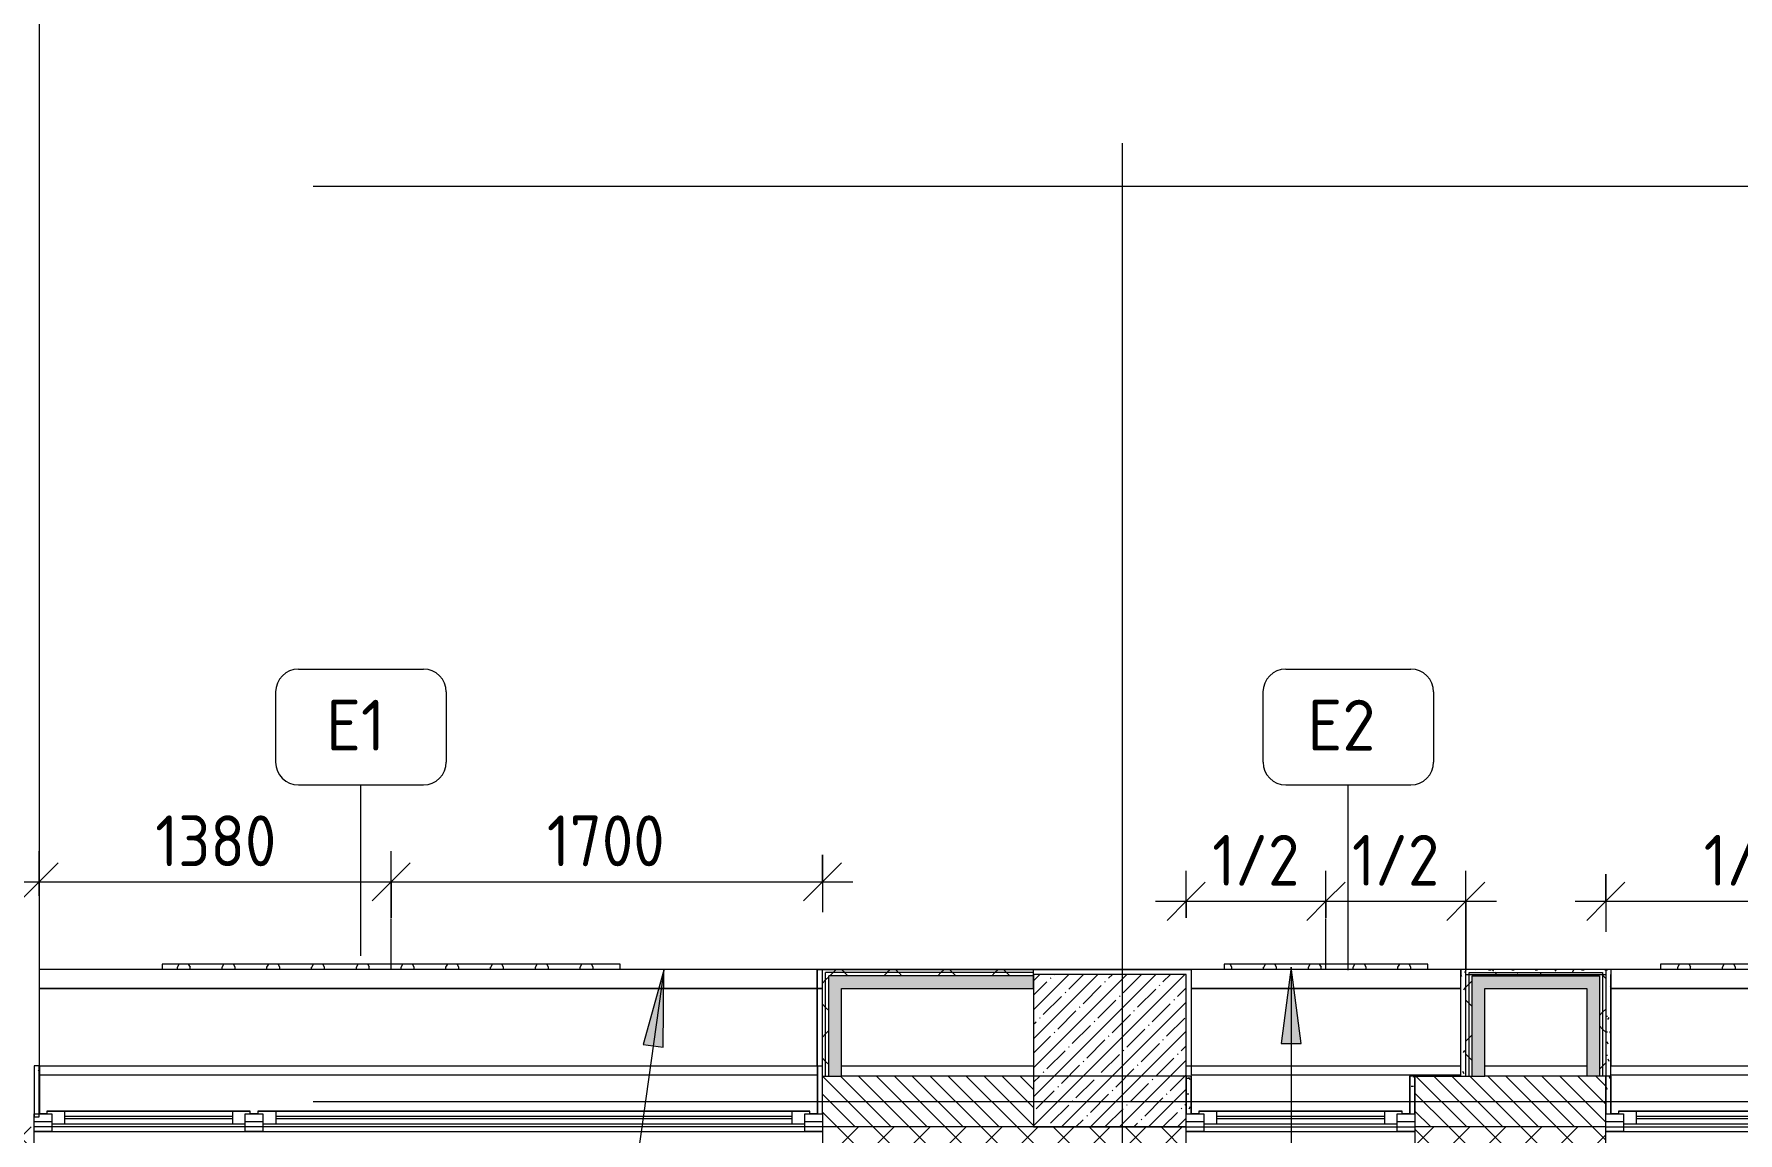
# Model space of a CAD drawing. Header units: millimetres. Extents: x -7229 to 193500, y -8553 to 29000.
# Drawn here: x 139503 to 146202, y -123 to 4198 of the extents above; entities that cross this region are included whole.
import ezdxf

# ---------------------------------------------------------------- set-up
doc = ezdxf.new("R2010")
doc.units = ezdxf.units.MM
doc.linetypes.add('ADSK_Штрих_ш2 п1', pattern=[300, 200, -100])
doc.linetypes.add('Осевая', pattern=[15875, 3175, -2381.25, 7937.5, -2381.25])
for name, color, linetype, lineweight in [('A-ANNO-DIMS', 7, 'Continuous', 9), ('A-ANNO-DIMS-100', 7, 'Continuous', 9), ('A-DETL-3', 7, 'ADSK_Штрих_ш2 п1', 9), ('A-GLAZ-2', 7, 'Continuous', 9), ('A-WALL-1', 7, 'Continuous', 9), ('A-WALL-4', 7, 'Continuous', 13), ('G-ANNO-TEXT', 7, 'Continuous', 9), ('I-WALL-5', 7, 'Continuous', 9), ('S-COLS-2', 7, 'Continuous', 9), ('Знаки', 7, 'Continuous', 9), ('Марки для знаков', 7, 'Continuous', 9), ('Оси', 7, 'Continuous', 9), ('Оси-2', 7, 'Осевая', 9)]:
    doc.layers.add(name, color=color, linetype=linetype, lineweight=lineweight)
for name, color, linetype, lineweight, true_color in [('I-WALL-1', 7, 'Continuous', 5, 0xe7e7e7), ('I-WALL-4', 7, 'Continuous', 9, 0xe7e7e7), ('I-WALL-7', 9, 'Continuous', 9, 0x808080), ('Знаки-1', 7, 'Continuous', 9, 0x787878)]:
    doc.layers.add(name, color=color, linetype=linetype, lineweight=lineweight, true_color=true_color)
doc.styles.add('GOST Common_2', font='GOST_Common.ttf', dxfattribs={"height": 200})
doc.styles.add('ISOCPEUR_2', font='isocpeur.ttf', dxfattribs={"width": 0.9, "height": 200})
doc.dimstyles.new('ISO-2_0_0_9К_Средний_округл2_1', dxfattribs={"dimscale": 304.8, "dimtxt": 199.196235, "dimasz": 0.492126, "dimexe": 0.393701, "dimexo": 0, "dimgap": 0, "dimtad": 1, "dimdec": 0, "dimrnd": 10, "dimzin": 0, "dimdsep": 46, "dimtxsty": 'ISOCPEUR_2', "dimblk1": 'OBLIQUE', "dimblk2": 'OBLIQUE', "dimsah": 1, "dimcen": 0.09, "dimdle": 0.393701, "dimazin": 0, "dimtfac": 1, "dimtdec": 4, "dimtix": 1, "dimtmove": 0, "dimatfit": 3, "dimfxl": 1, "dimtvp": 1, "dimtolj": 1, "dimtzin": 0, "dimarcsym": 2})
pattern_1 = [(45, (135772.9, 0), (-106.066, 106.066), []), (135, (135772.9, 0), (-106.066, -106.066), [])]
pattern_2 = [(0, (135772.895, 0), (121.92, 30.48), [10.058, -81.382, 10.058, -81.382, -487.68]), (0, (135772.895, 0), (121.92, 30.48), [-182.88, 10.058, -172.822, 10.058, -81.382, -213.36]), (0, (135772.895, 0), (121.92, 30.48), [-457.2, 10.058, -50.902, 10.058, -142.342]), (120, (135818.615, 15.24), (-87.35645, 90.34582), [10.058, -81.382, 10.058, -81.382, -487.68]), (120, (135818.615, 15.24), (-87.35645, 90.34582), [-182.88, 10.058, -172.822, 10.058, -81.382, -213.36]), (120, (135818.615, 15.24), (-87.35645, 90.34582), [-457.2, 10.058, -50.902, 10.058, -142.342]), (240, (135833.855, 76.2), (-34.56355, -120.82582), [10.058, -81.382, 10.058, -81.382, -487.68]), (240, (135833.855, 76.2), (-34.56355, -120.82582), [-182.88, 10.058, -172.822, 10.058, -81.382, -213.36]), (240, (135833.855, 76.2), (-34.56355, -120.82582), [-457.2, 10.058, -50.902, 10.058, -142.342])]

# ---------------------------------------------------------------- blocks, each defined once
blk = doc.blocks.new('120_Окно_СКБ_1Ст - 120_Окно_СКБ_1Ст 900х2500_h_-22445987-План зашивки приборов отопления в осях 1-12')
at = {"layer": 'A-GLAZ-2'}
for p, q in [((-450, -127), (-450, -57)), ((-450, -57), (-380, -57)), ((450, -57), (-450, -57)), ((-380, -57), (-380, -127)), ((380, -127), (380, -57)), ((380, -57), (450, -57)), ((450, -57), (450, -127)), ((-380, -127), (-450, -127)), ((-430, -127), (-400, -127)), ((-380, -127), (-400, -127)), ((-400, -127), (-400, -137)), ((380, -87), (-380, -87)), ((-380, -87), (-380, -127)), ((-330, -137), (-330, -87)), ((-330, -107), (330, -107)), ((330, -117), (-330, -117)), ((330, -137), (330, -87)), ((380, -127), (380, -87)), ((450, -127), (380, -127)), ((400, -127), (380, -127)), ((400, -127), (430, -127)), ((400, -137), (400, -127)), ((-400, -137), (400, -137)), ((400, -137), (-400, -137))]:
    blk.add_line(p, q, dxfattribs=at)
blk = doc.blocks.new('120_Окно_СКБ_2Ст - 120_Окно_СКБ_2Ст 2100х2500 _мал створка справа_-22445857-План зашивки приборов отопления в осях 1-12')
at = {"layer": 'A-GLAZ-2'}
for p, q in [((-1050, -127), (-1050, -57)), ((-1050, -57), (-980, -57)), ((1050, -57), (-1050, -57)), ((-980, -57), (-980, -127)), ((150, -127), (150, -57)), ((150, -57), (220, -57)), ((220, -57), (220, -127)), ((980, -127), (980, -57)), ((980, -57), (1050, -57)), ((1050, -57), (1050, -127)), ((-980, -127), (-1050, -127)), ((-1030, -127), (-1000, -127)), ((-980, -127), (-1000, -127)), ((-1000, -127), (-1000, -137)), ((150, -87), (-980, -87)), ((-980, -87), (-980, -127)), ((-930, -137), (-930, -87)), ((-930, -107), (100, -107)), ((100, -117), (-930, -117)), ((100, -137), (100, -87)), ((150, -127), (150, -87)), ((220, -127), (150, -127)), ((170, -127), (150, -127)), ((170, -127), (200, -127)), ((170, -137), (170, -127)), ((220, -127), (200, -127)), ((200, -127), (200, -137)), ((980, -87), (220, -87)), ((220, -87), (220, -127)), ((270, -137), (270, -87)), ((270, -107), (930, -107)), ((930, -117), (270, -117)), ((930, -137), (930, -87)), ((980, -127), (980, -87)), ((1050, -127), (980, -127)), ((1000, -127), (980, -127)), ((1000, -127), (1030, -127)), ((1000, -137), (1000, -127)), ((-1000, -137), (170, -137)), ((170, -137), (-1000, -137)), ((200, -137), (1000, -137)), ((1000, -137), (200, -137))]:
    blk.add_line(p, q, dxfattribs=at)
blk = doc.blocks.new('120_Окно_СКБ_2Ст - 120_Окно_СКБ_2Ст 3100х2500 _мал_створка слева_-22446080-План зашивки приборов отопления в осях 1-12')
at = {"layer": 'A-GLAZ-2'}
for p, q in [((-1550, -127), (-1550, -57)), ((-1550, -57), (-1480, -57)), ((1550, -57), (-1550, -57)), ((-1480, -57), (-1480, -127)), ((650, -127), (650, -57)), ((650, -57), (720, -57)), ((720, -57), (720, -127)), ((1480, -127), (1480, -57)), ((1480, -57), (1550, -57)), ((1550, -57), (1550, -127)), ((-1480, -127), (-1550, -127)), ((-1530, -127), (-1500, -127)), ((-1480, -127), (-1500, -127)), ((-1500, -127), (-1500, -137)), ((650, -87), (-1480, -87)), ((-1480, -87), (-1480, -127)), ((-1430, -137), (-1430, -87)), ((-1430, -107), (600, -107)), ((600, -117), (-1430, -117)), ((600, -137), (600, -87)), ((650, -127), (650, -87)), ((720, -127), (650, -127)), ((670, -127), (650, -127)), ((670, -127), (700, -127)), ((670, -137), (670, -127)), ((720, -127), (700, -127)), ((700, -127), (700, -137)), ((1480, -87), (720, -87)), ((720, -87), (720, -127)), ((770, -137), (770, -87)), ((770, -107), (1430, -107)), ((1430, -117), (770, -117)), ((1430, -137), (1430, -87)), ((1480, -127), (1480, -87)), ((1550, -127), (1480, -127)), ((1500, -127), (1480, -127)), ((1500, -127), (1530, -127)), ((1500, -137), (1500, -127)), ((-1500, -137), (670, -137)), ((670, -137), (-1500, -137)), ((700, -137), (1500, -137)), ((1500, -137), (700, -137))]:
    blk.add_line(p, q, dxfattribs=at)
blk = doc.blocks.new('Съемный металлический экран с перфорацией - E1-V208-План зашивки приборов отопления в осях 1-12')
at = {"layer": 'Знаки-1'}
h = blk.add_hatch(dxfattribs=at)
h.set_pattern_fill('FP_206', color=256, style=0, pattern_type=2)
h.set_pattern_definition([(0, (-4215.406, -520), (0, 50.8), [13.612, -74.376]), (60, (-4190.006, -513.194), (-43.9941, 25.4), [13.612, -74.376]), (120, (-4183.2, -487.794), (-43.9941, -25.4), [13.612, -74.376]), (30, (-4201.79, -520), (9e-05, 101.5998), [13.612, -87.988]), (30, (-4227.19, -476.01), (9e-05, 101.5998), [13.612, -87.988]), (150, (-4215.41, -520), (-87.9881, -50.7998), [13.612, -87.988]), (150, (-4190.01, -476.01), (-87.9881, -50.7998), [13.612, -87.988]), (90, (-4183.2, -501.41), (-87.988, 50.8), [13.612, -87.988]), (90, (-4234, -501.41), (-87.988, 50.8), [13.612, -87.988])])
h.paths.add_polyline_path([(0, 0), (1800, 0), (1800, 20), (0, 20)])
at = {"layer": 'Знаки'}
for p, q in [((1800, 20), (0, 20)), ((0, 20), (0, 0)), ((1800, 0), (1800, 20))]:
    blk.add_line(p, q, dxfattribs=at)
blk = doc.blocks.new('Съемный металлический экран с перфорацией - E2-31419932-План зашивки приборов отопления в осях 1-12')
at = {"layer": 'Знаки-1'}
h = blk.add_hatch(dxfattribs=at)
h.set_pattern_fill('FP_207', color=256, style=0, pattern_type=2)
h.set_pattern_definition([(0, (-8391.15, -520), (0, 50.8), [13.612, -74.376]), (60, (-8365.75, -513.194), (-43.9941, 25.4), [13.612, -74.376]), (120, (-8358.943, -487.794), (-43.9941, -25.4), [13.612, -74.376]), (30, (-8377.54, -520), (9e-05, 101.59984), [13.612, -87.988]), (30, (-8402.94, -476.01), (9e-05, 101.59984), [13.612, -87.988]), (150, (-8391.15, -520), (-87.9881, -50.79984), [13.612, -87.988]), (150, (-8365.75, -476.01), (-87.9881, -50.79984), [13.612, -87.988]), (90, (-8358.94, -501.41), (-87.988, 50.8), [13.612, -87.988]), (90, (-8409.74, -501.41), (-87.988, 50.8), [13.612, -87.988])])
h.paths.add_polyline_path([(594.7, 0), (800, 0), (800, 20), (0, 20), (0, 0), (258.4, 0)])
at = {"layer": 'Знаки'}
for p, q in [((800, 20), (0, 20)), ((0, 20), (0, 0)), ((800, 0), (800, 20))]:
    blk.add_line(p, q, dxfattribs=at)
blk = doc.blocks.new('Съемный металлический экран с перфорацией - E1-V209-План зашивки приборов отопления в осях 1-12')
at = {"layer": 'Знаки-1'}
h = blk.add_hatch(dxfattribs=at)
h.set_pattern_fill('FP_208', color=256, style=0, pattern_type=2)
h.set_pattern_definition([(0, (-10106.406, -520), (0, 50.8), [13.612, -74.376]), (60, (-10081.006, -513.194), (-43.9941, 25.4), [13.612, -74.376]), (120, (-10074.2, -487.794), (-43.9941, -25.4), [13.612, -74.376]), (30, (-10092.79, -520), (9e-05, 101.59984), [13.612, -87.988]), (30, (-10118.19, -476.01), (9e-05, 101.59984), [13.612, -87.988]), (150, (-10106.41, -520), (-87.9881, -50.79984), [13.612, -87.988]), (150, (-10081.01, -476.01), (-87.9881, -50.79984), [13.612, -87.988]), (90, (-10074.2, -501.41), (-87.988, 50.8), [13.612, -87.988]), (90, (-10125, -501.41), (-87.988, 50.8), [13.612, -87.988])])
h.paths.add_polyline_path([(897.3, 0), (1800, 0), (1800, 20), (0, 20), (0, 0), (224.6, 0)])
at = {"layer": 'Знаки'}
for p, q in [((1800, 20), (0, 20)), ((0, 20), (0, 0)), ((1800, 0), (1800, 20))]:
    blk.add_line(p, q, dxfattribs=at)
blk = doc.blocks.new('Зашивка приборов отопления18 - Зашивка приборов отопления-33281779-План зашивки приборов отопления в осях 1-12')
at = {"layer": 'A-WALL-1'}
for p, q in [((12140, 520), (9931, 520)), ((12140, 445), (12140, 520)), ((12140, 445), (9930, 445)), ((9930, 445), (12140, 445)), ((12140, 105), (12140, 445)), ((9930, 105), (12140, 105))]:
    blk.add_line(p, q, dxfattribs=at)
blk = doc.blocks.new('Зашивка приборов отопления16 - Зашивка приборов отопления-33282046-План зашивки приборов отопления в осях 1-12')
at = {"layer": 'A-WALL-1'}
for p, q in [((10970, 520), (9910, 520)), ((9910, 520), (9910, 445)), ((10970, 445), (9910, 445)), ((9910, 445), (9910, 105)), ((9910, 445), (10970, 445)), ((9910, 105), (10970.2, 105))]:
    blk.add_line(p, q, dxfattribs=at)
blk = doc.blocks.new('Зашивка приборов отопления17 - Зашивка приборов отопления-33282118-План зашивки приборов отопления в осях 1-12')
at = {"layer": 'A-WALL-1'}
for p, q in [((10990, 520), (7910, 520)), ((7910, 520), (7910, 445)), ((10990, 445), (7910, 445)), ((7910, 445), (7910, 140)), ((7910, 445), (10990, 445)), ((7910, 105), (10970, 105))]:
    blk.add_line(p, q, dxfattribs=at)
blk = doc.blocks.new('Марка_Знаки - В прямоуг_Наименование краткое-30718135-План зашивки приборов отопления в осях 1-12')
at = {"layer": 'Марки для знаков'}
for p, q in [((-2.455, 2.278), (2.455, 2.278)), ((-3.355, 1.378), (-3.355, -1.384)), ((3.355, 1.378), (3.355, -1.378)), ((-2.461, -2.278), (2.455, -2.278))]:
    blk.add_line(p, q, dxfattribs=at)
for centre, radius, start, end in [((-2.455, 1.378), 0.9, 90, 180), ((2.455, 1.378), 0.9, 0, 90), ((-2.461, -1.384), 0.893, 180, 270), ((2.455, -1.378), 0.9, 270, 0)]:
    blk.add_arc(centre, radius, start, end, dxfattribs=at)
blk = doc.blocks.new('DIMBLOCK40-План зашивки приборов отопления в осях 1-12')
at = {"layer": 'A-ANNO-DIMS-100'}
for p, q in [((144032.6, 722), (144032.6, 907.7)), ((144582.6, 722), (144582.6, 907.7)), ((143912.6, 787.7), (144582.6, 787.7)), ((144032.6, 787.7), (144032.6, 722)), ((144582.6, 787.7), (144582.6, 722))]:
    blk.add_line(p, q, dxfattribs=at)
at = {"layer": 'A-ANNO-DIMS-100', "lineweight": 20}
for p, q in [((144032.6, 787.7), (144107.6, 862.7)), ((144582.6, 787.7), (144657.6, 862.7)), ((144032.6, 787.7), (143957.6, 712.7)), ((144582.6, 787.7), (144507.6, 712.7))]:
    blk.add_line(p, q, dxfattribs=at)
at = {"layer": 'A-ANNO-DIMS-100', "color": 0, "insert": (144135.3, 1049), "char_height": 200, "width": 413.715, "attachment_point": 1, "line_spacing_factor": 1.149209, "style": 'ISOCPEUR_2'}
blk.add_mtext('1/2', dxfattribs=at)
blk = doc.blocks.new('_Oblique')
at = {"color": 0, "linetype": 'ByBlock', "lineweight": -2}
blk.add_line((-0.5, -0.5), (0.5, 0.5), dxfattribs=at)
blk = doc.blocks.new('DIMBLOCK41-План зашивки приборов отопления в осях 1-12')
at = {"layer": 'A-ANNO-DIMS-100'}
for p, q in [((144582.6, 722), (144582.6, 907.7)), ((145132.6, 520), (145132.6, 907.7)), ((144582.6, 787.7), (145252.6, 787.7)), ((144582.6, 787.7), (144582.6, 722)), ((145132.6, 787.7), (145132.6, 520))]:
    blk.add_line(p, q, dxfattribs=at)
at = {"layer": 'A-ANNO-DIMS-100', "lineweight": 20}
for p, q in [((144582.6, 787.7), (144657.6, 862.7)), ((145132.6, 787.7), (145207.6, 862.7)), ((144582.6, 787.7), (144507.6, 712.7)), ((145132.6, 787.7), (145057.6, 712.7))]:
    blk.add_line(p, q, dxfattribs=at)
at = {"layer": 'A-ANNO-DIMS-100', "color": 0, "insert": (144685.3, 1049), "char_height": 200, "width": 413.715, "attachment_point": 1, "line_spacing_factor": 1.149209, "style": 'ISOCPEUR_2'}
blk.add_mtext('1/2', dxfattribs=at)
blk = doc.blocks.new('DIMBLOCK42-План зашивки приборов отопления в осях 1-12')
at = {"layer": 'A-ANNO-DIMS-100'}
for p, q in [((139522.9, 808.5), (139522.9, 984.3)), ((140906.9, 722), (140906.9, 984.3)), ((139402.9, 864.3), (140906.9, 864.3)), ((139522.9, 864.3), (139522.9, 808.5)), ((140906.9, 864.3), (140906.9, 722))]:
    blk.add_line(p, q, dxfattribs=at)
at = {"layer": 'A-ANNO-DIMS-100', "lineweight": 20}
for p, q in [((139522.9, 864.3), (139597.9, 939.3)), ((140906.9, 864.3), (140981.9, 939.3)), ((139522.9, 864.3), (139447.9, 789.3)), ((140906.9, 864.3), (140831.9, 789.3))]:
    blk.add_line(p, q, dxfattribs=at)
at = {"layer": 'A-ANNO-DIMS-100', "color": 0, "insert": (139979.3, 1125.5), "char_height": 200, "width": 565.411, "attachment_point": 1, "line_spacing_factor": 1.149209, "style": 'ISOCPEUR_2'}
blk.add_mtext('1380', dxfattribs=at)
blk = doc.blocks.new('DIMBLOCK43-План зашивки приборов отопления в осях 1-12')
at = {"layer": 'A-ANNO-DIMS-100'}
for p, q in [((140906.9, 722), (140906.9, 984.3)), ((142602.9, 970.3), (142602.9, 744.3)), ((142602.9, 864.3), (142602.9, 970.3)), ((140906.9, 864.3), (142722.9, 864.3)), ((140906.9, 864.3), (140906.9, 722))]:
    blk.add_line(p, q, dxfattribs=at)
at = {"layer": 'A-ANNO-DIMS-100', "lineweight": 20}
for p, q in [((140906.9, 864.3), (140981.9, 939.3)), ((142602.9, 864.3), (142677.9, 939.3)), ((140906.9, 864.3), (140831.9, 789.3)), ((142602.9, 864.3), (142527.9, 789.3))]:
    blk.add_line(p, q, dxfattribs=at)
at = {"layer": 'A-ANNO-DIMS-100', "color": 0, "insert": (141519.3, 1125.5), "char_height": 200, "width": 565.411, "attachment_point": 1, "line_spacing_factor": 1.149209, "style": 'ISOCPEUR_2'}
blk.add_mtext('1700', dxfattribs=at)
blk = doc.blocks.new('DIMBLOCK44-План зашивки приборов отопления в осях 1-12')
at = {"layer": 'A-ANNO-DIMS-100'}
for p, q in [((145682.9, 893.8), (145682.9, 667.7)), ((145682.9, 787.7), (145682.9, 893.8)), ((146797.9, 722), (146797.9, 907.7)), ((145562.9, 787.7), (146797.9, 787.7)), ((146797.9, 787.7), (146797.9, 722))]:
    blk.add_line(p, q, dxfattribs=at)
at = {"layer": 'A-ANNO-DIMS-100', "lineweight": 20}
for p, q in [((145682.9, 787.7), (145757.9, 862.7)), ((146797.9, 787.7), (146872.9, 862.7)), ((145682.9, 787.7), (145607.9, 712.7)), ((146797.9, 787.7), (146722.9, 712.7))]:
    blk.add_line(p, q, dxfattribs=at)
at = {"layer": 'A-ANNO-DIMS-100', "color": 0, "insert": (146068, 1049), "char_height": 200, "width": 413.715, "attachment_point": 1, "line_spacing_factor": 1.149209, "style": 'ISOCPEUR_2'}
blk.add_mtext('1/2', dxfattribs=at)

msp = doc.modelspace()

# ---------------------------------------------------------------- hatches: boundary and pattern name
at = {"layer": 'A-WALL-1'}
h = msp.add_hatch(dxfattribs=at)
h.set_pattern_fill('FP_144', color=256, style=0, pattern_type=2)
h.set_pattern_definition([(135, (135772.895, 0), (-35.35534, -35.35534), [])])
h.paths.add_polyline_path([(157382.9, -100), (157682.9, -100), (157682.9, 100), (157382.9, 100), (157382.9, -80)])
h.paths.add_polyline_path([(143432.9, -100), (143432.1, 100), (142602.9, 100), (142602.9, -100)])
h.paths.add_polyline_path([(144932.6, -100), (145682.9, -100), (145682.9, 100), (144932.6, 100), (144932.6, -80)])
h.paths.add_polyline_path([(147782.9, -100), (147932.9, -100), (147932.9, 100), (147782.9, 100), (147782.9, -80)])
h.paths.add_polyline_path([(164082.6, -100), (164082.6, 100), (163082.9, 100), (163082.9, -100), (163610.2, -100)])
h.paths.add_polyline_path([(150632.9, -100), (151382.9, -100), (151382.9, 100), (150632.9, 100), (150632.9, -80)])
h.paths.add_polyline_path([(152282.9, -100), (152432.9, -100), (152432.9, 100), (152282.9, 100), (152282.9, -80)])
h.paths.add_polyline_path([(155132.9, -100), (156482.9, -100), (156482.9, 100), (155132.9, 100), (155132.9, -80)])
h.paths.add_polyline_path([(158407.9, -100), (158407.9, 100), (158282.9, 100), (158282.9, -100)])
h.paths.add_polyline_path([(161207.9, -100), (161332.9, -100), (161332.9, 100), (161207.9, 100), (161207.9, -80)])
h.paths.add_polyline_path([(161932.9, -100), (162182.9, -100), (162182.9, 100), (161932.9, 100), (161932.9, -80)])
h = msp.add_hatch(dxfattribs=at)
h.set_pattern_fill('FP_119', color=256, style=0, pattern_type=2)
h.set_pattern_definition([(45, (135772.9, 0), (-70.71068, 70.71068), []), (135, (135772.9, 0), (-70.71068, -70.71068), [])])
h.paths.add_polyline_path([(174055.5, -250), (174055.5, -100), (173762.9, -100), (173762.9, -250)])
h.paths.add_polyline_path([(163610.2, -250), (164082.6, -250), (164082.6, -100), (163082.9, -100), (163082.9, -250)])
h.paths.add_polyline_path([(168782.9, -250), (169642.9, -250), (169642.9, -100), (168782.9, -100), (168782.9, -197.6)])
h.paths.add_polyline_path([(171742.9, -250), (172862.9, -250), (172862.9, -100), (171742.9, -100), (171742.9, -190.3)])
h.paths.add_polyline_path([(152848.6, -250), (153032.9, -250), (153032.9, -100), (152282.9, -100), (152282.9, -250)])
h.paths.add_polyline_path([(164982.6, -250), (165982.9, -250), (165982.9, -100), (164982.6, -100), (164982.6, -207.1)])
h.paths.add_polyline_path([(161207.9, -250), (162182.9, -250), (162182.9, -100), (161207.9, -100), (161207.9, -216.5)])
h.paths.add_polyline_path([(158407.9, -250), (158407.9, -100), (157382.9, -100), (157382.9, -250), (158229.4, -250)])
h.paths.add_polyline_path([(144932.6, -250), (145682.9, -250), (145682.9, -100), (144932.6, -100), (144932.6, -118)])
h.paths.add_polyline_path([(147782.9, -250), (148532.9, -250), (148532.9, -100), (147782.9, -100), (147782.9, -249.9)])
h.paths.add_polyline_path([(156482.9, -250), (156482.9, -100), (155132.9, -100), (155132.9, -250), (155539, -250)])
h.paths.add_polyline_path([(150632.9, -250), (151382.9, -250), (151382.9, -100), (150632.9, -100), (150632.9, -242.8)])
h.paths.add_polyline_path([(138907.9, -250), (139502.9, -250), (139502.9, -100), (135512.9, -100), (135512.9, -250), (138790, -250)])
h.paths.add_polyline_path([(143432.9, -250), (144032.6, -250), (144032.6, -100), (142602.9, -100), (142602.9, -250)])
at = {"layer": 'G-ANNO-TEXT'}
for points in [[(141979.4, 516.5), (141898.3, 225), (141976.5, 213.9)], [(144446.2, 528.8), (144406.7, 228.8), (144485.7, 228.8)]]:
    msp.add_hatch(color=256, dxfattribs=at).paths.add_polyline_path(points)
at = {"layer": 'I-WALL-1'}
for points in [[(142627.9, 100), (142677.9, 100), (142677.9, 495), (142627.9, 495), (142627.9, 120)], [(145607.9, 445), (145607.9, 495), (145157.6, 495), (145157.6, 445), (145449.9, 445)], [(145657.9, 100), (145657.9, 495), (145607.9, 495), (145607.9, 100)], [(145207.6, 100), (145207.6, 445), (145157.6, 445), (145157.6, 100)]]:
    msp.add_hatch(color=256, dxfattribs=at).paths.add_polyline_path(points)
at = {"layer": 'I-WALL-4'}
msp.add_hatch(color=256, dxfattribs=at).paths.add_polyline_path([(143432.9, 445), (143432.1, 495), (142677.9, 495), (142677.9, 445), (143432.1, 445)])
at = {"layer": 'I-WALL-5'}
h = msp.add_hatch(dxfattribs=at)
h.set_pattern_fill('FP_204', color=256, style=0, pattern_type=2)
h.set_pattern_definition(pattern_1)
h.paths.add_polyline_path([(142602.9, 100), (142615.4, 100), (142615.4, 520), (142602.9, 520), (142602.9, 120)])
h = msp.add_hatch(dxfattribs=at)
h.set_pattern_fill('FP_204', color=256, style=0, pattern_type=2)
h.set_pattern_definition(pattern_1)
h.paths.add_polyline_path([(142615.4, 507.5), (143432.9, 507.5), (143432.1, 520), (142615.4, 520)])
h = msp.add_hatch(dxfattribs=at)
h.set_pattern_fill('FP_204', color=256, style=0, pattern_type=2)
h.set_pattern_definition(pattern_1)
h.paths.add_polyline_path([(142615.4, 100), (142627.9, 100), (142627.9, 507.5), (142615.4, 507.5), (142615.4, 120)])
h = msp.add_hatch(dxfattribs=at)
h.set_pattern_fill('FP_204', color=256, style=0, pattern_type=2)
h.set_pattern_definition(pattern_1)
h.paths.add_polyline_path([(142677.9, 495), (143432.9, 495), (143432.1, 507.5), (142627.9, 506.7), (142627.9, 495)])
h = msp.add_hatch(dxfattribs=at)
h.set_pattern_fill('FP_204', color=256, style=0, pattern_type=2)
h.set_pattern_definition(pattern_1)
h.paths.add_polyline_path([(145132.6, 100), (145145.1, 101), (145145.1, 500), (145132.6, 500), (145132.6, 101)])
h = msp.add_hatch(dxfattribs=at)
h.set_pattern_fill('FP_204', color=256, style=0, pattern_type=2)
h.set_pattern_definition(pattern_1)
h.paths.add_polyline_path([(145145.1, 495), (145657.9, 495), (145657.9, 500), (145145.1, 500)])
h = msp.add_hatch(dxfattribs=at)
h.set_pattern_fill('FP_204', color=256, style=0, pattern_type=2)
h.set_pattern_definition(pattern_1)
h.paths.add_polyline_path([(145157.6, 100), (145157.6, 495), (145145.1, 494.7), (145145.1, 100)])
h = msp.add_hatch(dxfattribs=at)
h.set_pattern_fill('FP_204', color=256, style=0, pattern_type=2)
h.set_pattern_definition(pattern_1)
h.paths.add_polyline_path([(145670.4, 100), (145670.4, 500), (145657.9, 500), (145657.9, 100)])
h = msp.add_hatch(dxfattribs=at)
h.set_pattern_fill('FP_204', color=256, style=0, pattern_type=2)
h.set_pattern_definition(pattern_1)
h.paths.add_polyline_path([(145682.9, 100), (145682.9, 500), (145670.4, 500), (145670.4, 100)])
at = {"layer": 'I-WALL-7'}
h = msp.add_hatch(dxfattribs=at)
h.set_pattern_fill('FP_203', color=256, style=0, pattern_type=2)
h.set_pattern_definition(pattern_2)
h.paths.add_polyline_path([(145657.9, 500), (145703.9, 500), (145702.9, 520), (145112.6, 520), (145113.6, 500), (145607.9, 500)])
h = msp.add_hatch(dxfattribs=at)
h.set_pattern_fill('FP_203', color=256, style=0, pattern_type=2)
h.set_pattern_definition(pattern_2)
h.paths.add_polyline_path([(145112.6, 100), (145132.6, 100), (145132.6, 500), (145112.6, 500), (145112.6, 101)])
h = msp.add_hatch(dxfattribs=at)
h.set_pattern_fill('FP_203', color=256, style=0, pattern_type=2)
h.set_pattern_definition(pattern_2)
h.paths.add_polyline_path([(145682.9, 100), (145702.9, 100), (145702.9, 500), (145682.9, 500), (145682.9, 120)])
h = msp.add_hatch(dxfattribs=at)
h.set_pattern_fill('FP_203', color=256, style=0, pattern_type=2)
h.set_pattern_definition(pattern_2)
h.paths.add_polyline_path([(139502.9, -60), (139522.9, -60), (139522.9, 140), (139502.9, 140), (139502.9, -48)])
h = msp.add_hatch(dxfattribs=at)
h.set_pattern_fill('FP_203', color=256, style=0, pattern_type=2)
h.set_pattern_definition(pattern_2)
h.paths.add_polyline_path([(142602.9, -48), (142602.9, 140), (142582.9, 140), (142582.9, -48)])
h = msp.add_hatch(dxfattribs=at)
h.set_pattern_fill('FP_203', color=256, style=0, pattern_type=2)
h.set_pattern_definition(pattern_2)
h.paths.add_polyline_path([(144052.6, -48), (144052.6, 100), (144032.9, 100), (144032.9, -48)])
h = msp.add_hatch(dxfattribs=at)
h.set_pattern_fill('FP_203', color=256, style=0, pattern_type=2)
h.set_pattern_definition(pattern_2)
h.paths.add_polyline_path([(144912.6, -48), (144932.6, -48), (144932.6, 100), (144912.6, 99.2), (144912.6, -38)])
h = msp.add_hatch(dxfattribs=at)
h.set_pattern_fill('FP_203', color=256, style=0, pattern_type=2)
h.set_pattern_definition(pattern_2)
h.paths.add_polyline_path([(145682.9, -48), (145702.9, -48), (145702.9, 100), (145682.9, 100), (145682.9, -6.2)])
at = {"layer": 'S-COLS-2'}
h = msp.add_hatch(dxfattribs=at)
h.set_pattern_fill('FP_114', color=256, style=0, pattern_type=2)
h.set_pattern_definition([(45, (135772.895, 0), (-57.0246, 57.0246), []), (45, (135829.92, 0), (-57.0246, 57.0246), [100.806, -20.161, 3.353, -16.808])])
h.paths.add_polyline_path([(144032.9, -100), (144032.9, 500), (143432.9, 500), (143432.9, -100)])

# ---------------------------------------------------------------- linework, layer by layer
at = {"layer": 'A-DETL-3'}
for p, q in [((140906.9, 520), (140906.9, 722)), ((144582.6, 520), (144582.6, 722))]:
    msp.add_line(p, q, dxfattribs=at)
at = {"layer": 'A-WALL-1'}
for p, q in [((144032.6, 100), (142677.9, 100)), ((144932.6, 100), (144932.6, -258)), ((145607.9, 100), (145207.6, 100)), ((145682.9, -258), (145682.9, 100)), ((142602.9, -48), (142602.9, -258)), ((144032.6, -258), (144032.6, -48)), ((142602.9, -100), (139502.9, -100)), ((139502.9, -258), (139502.9, -100)), ((144032.9, -100), (144932.6, -100)), ((145682.9, -100), (147782.9, -100))]:
    msp.add_line(p, q, dxfattribs=at)
at = {"layer": 'A-WALL-4'}
for p, q in [((142615.4, 100), (142615.4, 507.5)), ((143432.9, 507.5), (142615.4, 507.5)), ((142627.9, 100), (142627.9, 495)), ((143432.9, 495), (142627.9, 495)), ((145112.6, 100), (145112.6, 500)), ((145145.1, 507.5), (145670.4, 507.5)), ((145145.1, 100), (145145.1, 507.5)), ((145157.6, 495), (145657.9, 495)), ((145157.6, 100), (145157.6, 495)), ((145657.9, 495), (145657.9, 100)), ((145670.4, 507.5), (145670.4, 100)), ((145702.9, 140.6), (145702.9, 500)), ((145703.9, 500), (145702.9, 500)), ((144932.6, 100), (145132.6, 100)), ((144032.6, -100), (142602.9, -100)), ((145682.9, -100), (144932.6, -100))]:
    msp.add_line(p, q, dxfattribs=at)
at = {"layer": 'G-ANNO-TEXT'}
for p, q in [((141979.4, 516.5), (141371, -3784)), ((141979.4, 516.5), (141898.3, 225)), ((141976.5, 213.9), (141979.4, 516.5)), ((144446.2, 528.8), (144406.7, 228.8)), ((144485.7, 228.8), (144446.2, 528.8)), ((144446.2, 528.8), (144446.2, -3147.5)), ((141898.3, 225), (141976.5, 213.9)), ((144406.7, 228.8), (144485.7, 228.8))]:
    msp.add_line(p, q, dxfattribs=at)
at = {"layer": 'I-WALL-5'}
for p, q in [((139522.9, 7690), (139522.9, 141)), ((139523.9, 141), (139523.9, 7690)), ((139523.9, 521), (147912.4, 521)), ((142581.9, 520), (139523.9, 520)), ((142581.9, 141), (142581.9, 521)), ((142582.9, 141), (142582.9, 520)), ((142582.9, 520), (144052.6, 520)), ((142602.9, -48), (142602.9, 520)), ((143432.9, 445), (143432.9, 520)), ((144052.6, 520), (144052.6, 150)), ((144053.1, 521), (144053.1, 520)), ((145702.9, 520), (144053.1, 520)), ((144053.6, 150), (144053.6, 521)), ((145111.6, 521), (145111.6, 100)), ((145112.6, 520), (145112.6, 500)), ((145113.1, 521), (145113.1, 520)), ((145132.6, 100), (145132.6, 520)), ((145132.6, 500), (145682.9, 500)), ((145682.9, 520), (145682.9, 100)), ((145703.4, 521), (145703.4, 520)), ((145703.9, 140.6), (145703.9, 521)), ((147912.4, 520), (145703.9, 520)), ((142677.9, 100), (142677.9, 445)), ((142677.9, 445), (143432.9, 445)), ((145207.6, 445), (145607.9, 445)), ((145207.6, 100), (145207.6, 445)), ((145607.9, 445), (145607.9, 100)), ((139502.9, 140), (139502.9, -60)), ((139522.9, 140), (139502.9, 140)), ((139522.9, 141), (139523.9, 141)), ((139522.9, -60), (139522.9, 140)), ((139522.9, 140), (139522.9, -48)), ((139522.9, 140), (142602.9, 140)), ((139523.9, 140), (139523.9, -48)), ((142582.9, 139), (139523.9, 139)), ((142581.9, 141), (142582.9, 141)), ((142581.9, 140), (142581.9, -48)), ((142582.9, 140), (142582.9, -48)), ((142677.9, 140), (143432.9, 140)), ((144032.9, 140), (145111.6, 140)), ((144052.6, 150), (144053.6, 150)), ((145207.6, 140), (145607.9, 140)), ((145702.9, 100), (145702.9, 140.6)), ((145702.9, 140.6), (145703.9, 140.6)), ((145702.9, 140), (147932.9, 140)), ((142602.9, 100), (142677.9, 100)), ((144032.6, 100), (144032.6, -48)), ((144053.6, 100), (144032.6, 100)), ((144052.6, -48), (144052.6, 100)), ((144053.6, -48), (144053.6, 100)), ((144932.6, 100), (144911.6, 100)), ((144911.6, 100), (144911.6, -48)), ((144912.6, 100), (144912.6, -48)), ((145112.6, 101), (144932.6, 101)), ((144932.6, 101), (144932.6, 100)), ((144932.6, -48), (144932.6, 100)), ((145132.6, 100), (145207.6, 100)), ((145703.9, 100), (145607.9, 100)), ((145682.9, 100), (145682.9, -48)), ((145702.9, -48), (145702.9, 100)), ((145703.9, -48), (145703.9, 100)), ((139502.9, -60), (139522.9, -60)), ((139522.9, -48), (139523.9, -48)), ((142581.9, -48), (142602.9, -48)), ((144032.6, -48), (144053.6, -48)), ((144911.6, -48), (144932.6, -48)), ((145682.9, -48), (145703.9, -48)), ((139572.9, -80), (139502.9, -80)), ((140402.9, -80), (140332.9, -80)), ((142602.9, -80), (142532.9, -80)), ((144102.6, -80), (144032.9, -80)), ((144932.6, -80), (144862.6, -80)), ((145752.9, -80), (145682.9, -80))]:
    msp.add_line(p, q, dxfattribs=at)
at = {"layer": 'S-COLS-2'}
for p, q in [((144032.9, 500), (143432.9, 500)), ((143432.9, 500), (143432.9, -100)), ((144032.9, -100), (144032.9, 500)), ((143432.9, -100), (144032.9, -100))]:
    msp.add_line(p, q, dxfattribs=at)
at = {"layer": 'Марки для знаков'}
for p, q in [((140788.2, 573), (140788.2, 1245.4)), ((144670.5, 516.6), (144670.5, 1245.4))]:
    msp.add_line(p, q, dxfattribs=at)
at = {"layer": 'Оси'}
msp.add_line((143782.9, -1906.3), (143782.9, 593.7), dxfattribs=at)
at = {"layer": 'Оси-2'}
for p, q in [((143782.9, 593.7), (143782.9, 24898.1)), ((135044.1, 3600), (171808.9, 3600)), ((135044.1, 0), (171808.9, 0))]:
    msp.add_line(p, q, dxfattribs=at)

# ---------------------------------------------------------------- block references
at = {"layer": 'A-GLAZ-2', "rotation": 180}
for name, p in [('120_Окно_СКБ_2Ст - 120_Окно_СКБ_2Ст 3100х2500 _мал_створка слева_-22446080-План зашивки приборов отопления в осях 1-12', (141052.9, -175)), ('120_Окно_СКБ_1Ст - 120_Окно_СКБ_1Ст 900х2500_h_-22445987-План зашивки приборов отопления в осях 1-12', (144482.6, -175)), ('120_Окно_СКБ_2Ст - 120_Окно_СКБ_2Ст 2100х2500 _мал створка справа_-22445857-План зашивки приборов отопления в осях 1-12', (146732.9, -175))]:
    msp.add_blockref(name, p, dxfattribs=at)
at = {"layer": 'A-WALL-1'}
for name, p in [('Зашивка приборов отопления17 - Зашивка приборов отопления-33282118-План зашивки приборов отопления в осях 1-12', (131612.9, 0)), ('Зашивка приборов отопления16 - Зашивка приборов отопления-33282046-План зашивки приборов отопления в осях 1-12', (134142.6, 0)), ('Зашивка приборов отопления18 - Зашивка приборов отопления-33281779-План зашивки приборов отопления в осях 1-12', (135772.9, 0))]:
    msp.add_blockref(name, p, dxfattribs=at)
at = {"layer": 'Знаки'}
for name, p in [('Съемный металлический экран с перфорацией - E1-V208-План зашивки приборов отопления в осях 1-12', (140006.9, 520)), ('Съемный металлический экран с перфорацией - E2-31419932-План зашивки приборов отопления в осях 1-12', (144182.6, 520)), ('Съемный металлический экран с перфорацией - E1-V209-План зашивки приборов отопления в осях 1-12', (145897.9, 520))]:
    msp.add_blockref(name, p, dxfattribs=at)
at = {"layer": 'Марки для знаков', "xscale": 99.99999999999993, "yscale": 99.99999999999993, "zscale": 99.99999999999993}
for p in [(140788.2, 1473.1), (144670.5, 1473.1)]:
    msp.add_blockref('Марка_Знаки - В прямоуг_Наименование краткое-30718135-План зашивки приборов отопления в осях 1-12', p, dxfattribs=at)

# ---------------------------------------------------------------- texts
at = {"layer": 'Марки для знаков', "char_height": 200, "attachment_point": 1, "style": 'GOST Common_2'}
for s, insert, width in [('E1', (140651.2, 1580.2), 296.624), ('E2', (144510, 1580.2), 352.742)]:
    msp.add_mtext(s, dxfattribs=dict(at, insert=insert, width=width))

# ---------------------------------------------------------------- dimensions: what is measured, and where the dimension line sits
at = {"layer": 'A-ANNO-DIMS'}
for base, p1, p2, override, picture, middle in [((140906.9, 864.3), (139522.9, 808.5), (140906.9, 722), {"dimpost": '<>', "dimfxl": 1386.699369}, 'DIMBLOCK42-План зашивки приборов отопления в осях 1-12', (140214.9, 964.3)), ((142602.9, 864.3), (140906.9, 722), (142602.9, 970.3), {"dimpost": '<>', "dimfxl": 1714.082647}, 'DIMBLOCK43-План зашивки приборов отопления в осях 1-12', (141754.9, 964.3))]:
    dim = msp.add_linear_dim(base=base, p1=p1, p2=p2, dimstyle='ISO-2_0_0_9К_Средний_округл2_1', override=override, dxfattribs=at)
    dim.commit()
    dim.dimension.update_dxf_attribs({"geometry": picture, "text_midpoint": middle})
for base, p1, p2, override, picture, middle in [((144582.6, 787.7), (144032.6, 722), (144582.6, 722), {"dimpost": '<>', "dimfxl": 550}, 'DIMBLOCK40-План зашивки приборов отопления в осях 1-12', (144307.6, 887.7)), ((145132.6, 787.7), (144582.6, 722), (145132.6, 520), {"dimpost": '<>', "dimfxl": 585.921496}, 'DIMBLOCK41-План зашивки приборов отопления в осях 1-12', (144857.6, 887.7)), ((146797.9, 787.7), (145682.9, 893.8), (146797.9, 722), {"dimpost": '<>', "dimfxl": 1128.152655}, 'DIMBLOCK44-План зашивки приборов отопления в осях 1-12', (146240.4, 887.7))]:
    dim = msp.add_linear_dim(base=base, p1=p1, p2=p2, text='1/2', dimstyle='ISO-2_0_0_9К_Средний_округл2_1', override=override, dxfattribs=at)
    dim.commit()
    dim.dimension.update_dxf_attribs({"geometry": picture, "text_midpoint": middle})

doc.saveas('drawing.dxf')
